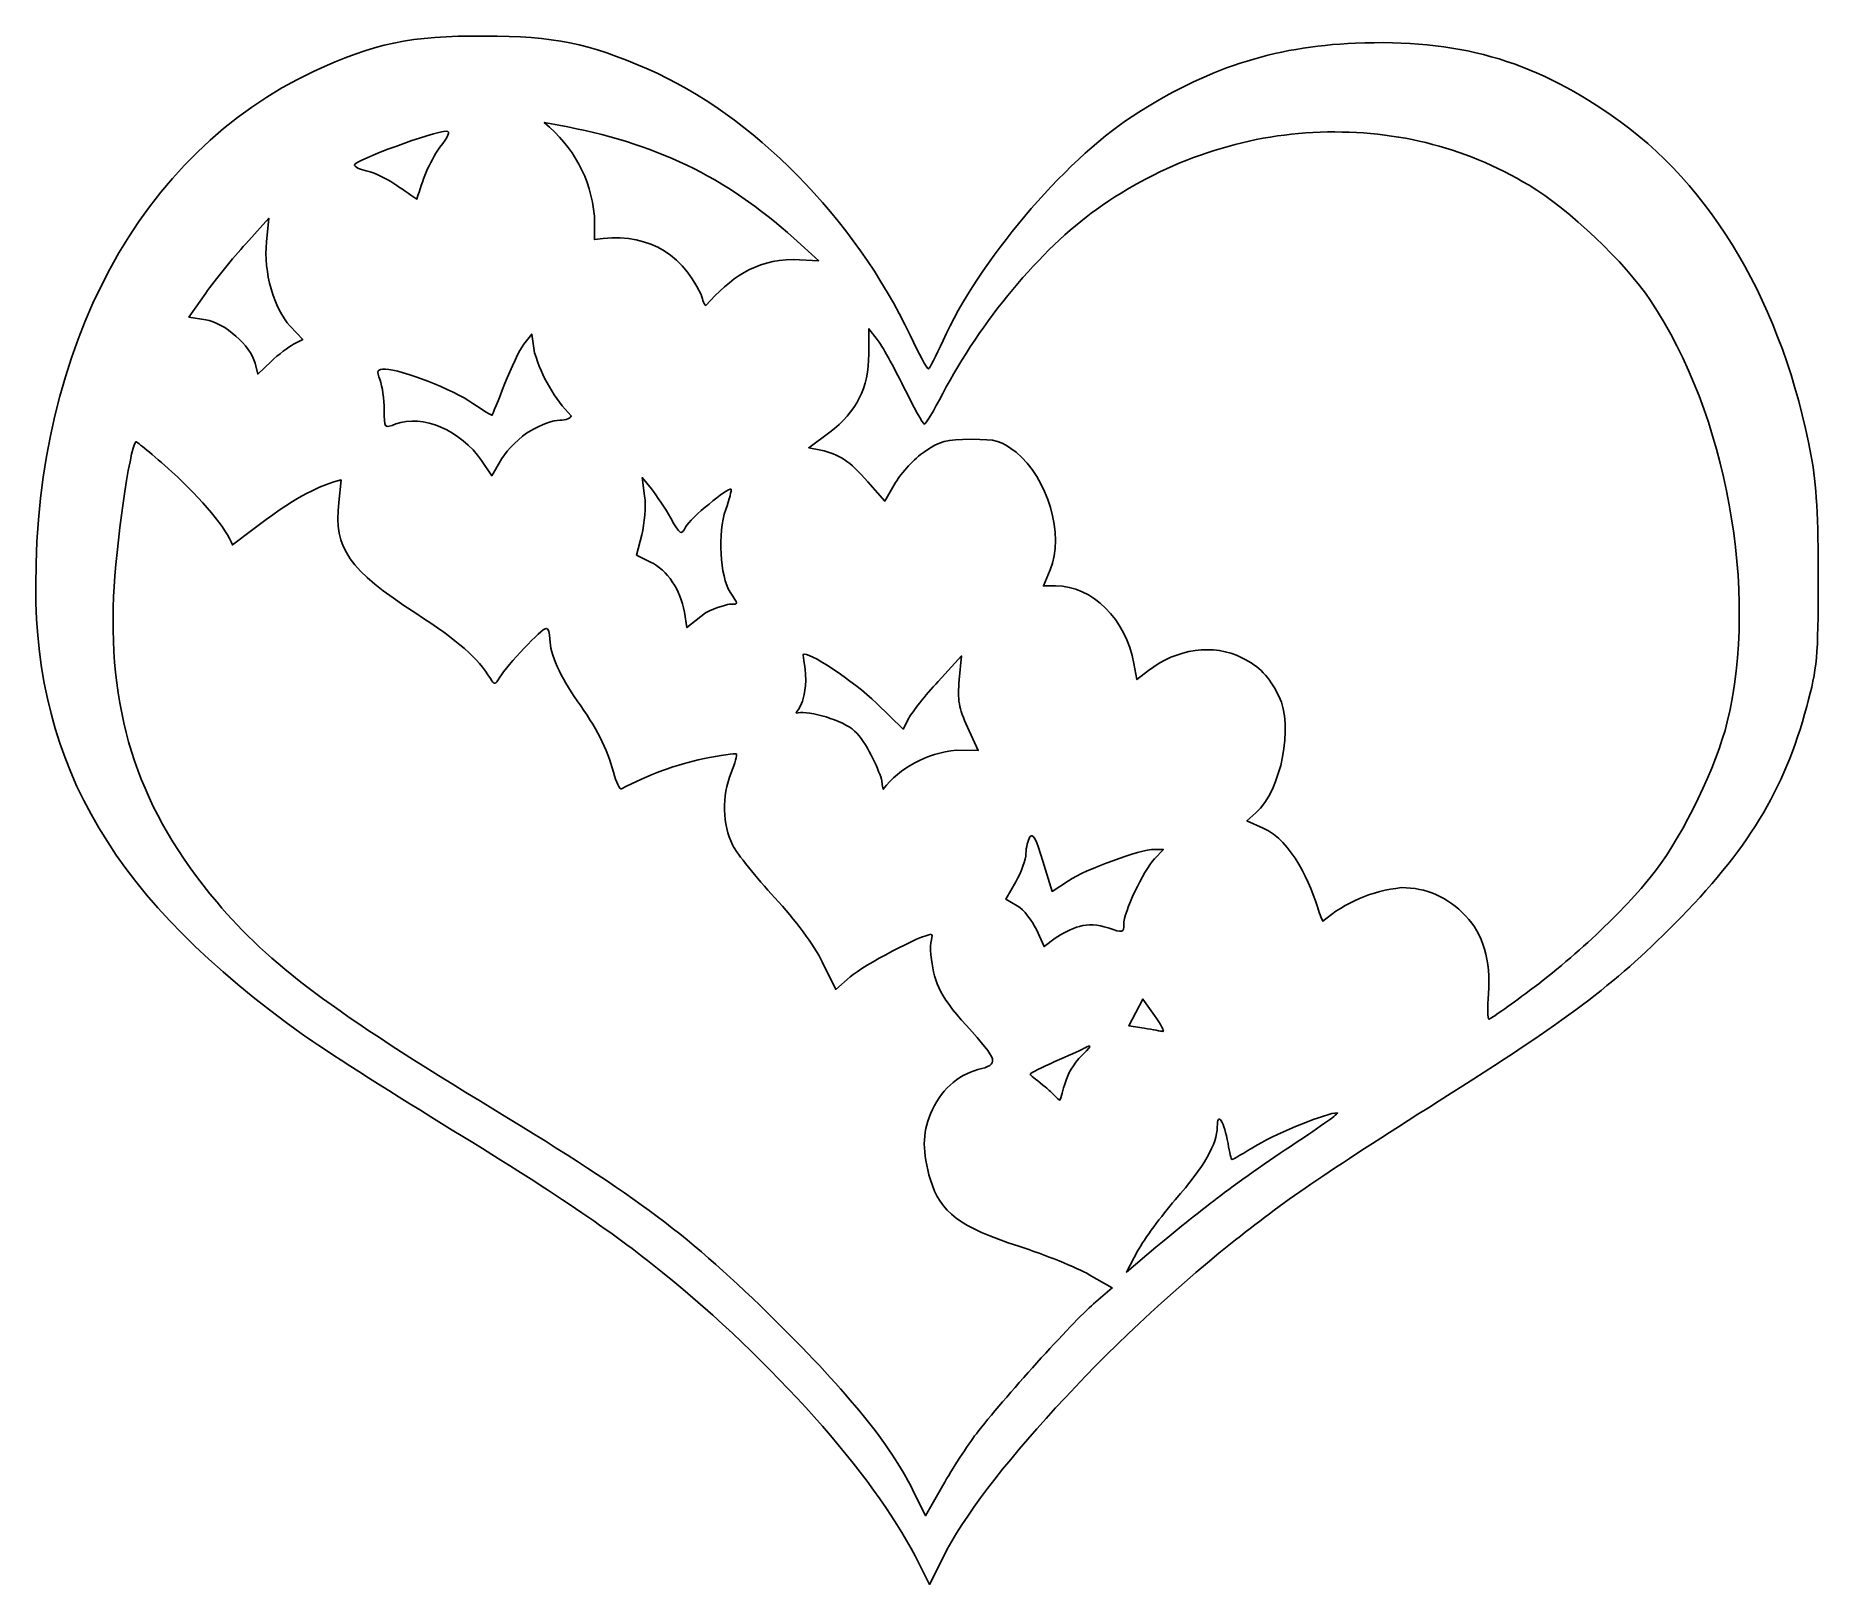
# Model space of a CAD drawing. Header units: centimetres. Extents: x -9.7 to 1.4, y 4.2 to 13.9.
import ezdxf

# ---------------------------------------------------------------- set-up
doc = ezdxf.new("R2010")
doc.units = ezdxf.units.CM
doc.header["$MEASUREMENT"] = 0
doc.layers.add('Layer 1', color=7, linetype='Continuous')

msp = doc.modelspace()

# ---------------------------------------------------------------- linework, layer by layer
at = {"layer": 'Layer 1'}
for points, knots in [([(-4.19397, 4.39468), (-4.44721, 4.89367), (-5.09101, 5.6169), (-5.76536, 6.15994), (-5.76536, 6.15994), (-6.10242, 6.43137), (-6.41419, 6.64163), (-7.14119, 7.0878), (-7.14119, 7.0878), (-7.49044, 7.30214), (-7.87739, 7.54981), (-8.00109, 7.63819), (-8.00109, 7.63819), (-9.17349, 8.47583), (-9.66809, 9.30578), (-9.66764, 10.43471), (-9.66764, 10.43471), (-9.66704, 11.92695), (-9.01593, 13.13274), (-7.93809, 13.63765), (-7.93809, 13.63765), (-7.56432, 13.81273), (-7.33376, 13.86065), (-6.87661, 13.85825), (-6.87661, 13.85825), (-6.43121, 13.85591), (-6.23604, 13.8164), (-5.85582, 13.65163), (-5.85582, 13.65163), (-5.20673, 13.37034), (-4.56809, 12.72191), (-4.22397, 11.99477), (-4.22397, 11.99477), (-4.1695, 11.87968), (-4.11899, 11.78552), (-4.11171, 11.78551), (-4.11171, 11.78551), (-4.10444, 11.78551), (-4.06299, 11.86491), (-4.01961, 11.96196), (-4.01961, 11.96196), (-3.80276, 12.44705), (-3.27061, 13.0778), (-2.84244, 13.35726), (-2.84244, 13.35726), (-2.38805, 13.65383), (-1.96513, 13.79276), (-1.45265, 13.81381), (-1.45265, 13.81381), (-0.81581, 13.83998), (-0.36333, 13.71267), (0.14042, 13.36557), (0.14042, 13.36557), (0.76936, 12.93223), (1.21032, 12.17993), (1.38533, 11.24169), (1.38533, 11.24169), (1.41773, 11.06796), (1.42953, 10.86046), (1.42896, 10.4744), (1.42896, 10.4744), (1.42823, 9.98566), (1.42279, 9.92528), (1.35769, 9.68404), (1.35769, 9.68404), (1.21667, 9.16147), (0.9873, 8.78466), (0.53299, 8.32918), (0.53299, 8.32918), (0.14497, 7.94016), (-0.11724, 7.74294), (-0.93084, 7.22822), (-0.93084, 7.22822), (-1.66559, 6.76338), (-1.89274, 6.60761), (-2.23028, 6.33715), (-2.23028, 6.33715), (-2.99579, 5.72376), (-3.77203, 4.87817), (-4.01753, 4.39024), (-4.01753, 4.39024), (-4.01753, 4.39024), (-4.10424, 4.21789), (-4.10424, 4.21789), (-4.10424, 4.21789), (-4.10424, 4.21789), (-4.19397, 4.39468), (-4.19397, 4.39468)], [0, 0, 0, 0, 0.04347826, 0.04347826, 0.04347826, 0.04347826, 0.08695652, 0.08695652, 0.08695652, 0.08695652, 0.13043478, 0.13043478, 0.13043478, 0.13043478, 0.17391304, 0.17391304, 0.17391304, 0.17391304, 0.2173913, 0.2173913, 0.2173913, 0.2173913, 0.26086957, 0.26086957, 0.26086957, 0.26086957, 0.30434783, 0.30434783, 0.30434783, 0.30434783, 0.34782609, 0.34782609, 0.34782609, 0.34782609, 0.39130435, 0.39130435, 0.39130435, 0.39130435, 0.43478261, 0.43478261, 0.43478261, 0.43478261, 0.47826087, 0.47826087, 0.47826087, 0.47826087, 0.52173913, 0.52173913, 0.52173913, 0.52173913, 0.56521739, 0.56521739, 0.56521739, 0.56521739, 0.60869565, 0.60869565, 0.60869565, 0.60869565, 0.65217391, 0.65217391, 0.65217391, 0.65217391, 0.69565217, 0.69565217, 0.69565217, 0.69565217, 0.73913043, 0.73913043, 0.73913043, 0.73913043, 0.7826087, 0.7826087, 0.7826087, 0.7826087, 0.82608696, 0.82608696, 0.82608696, 0.82608696, 0.86956522, 0.86956522, 0.86956522, 0.86956522, 0.91304348, 0.91304348, 0.91304348, 0.91304348, 1, 1, 1, 1]), ([(-4.95203, 12.46757), (-4.95203, 12.46757), (-4.7934, 12.45877), (-4.7934, 12.45877), (-4.7934, 12.45877), (-4.7934, 12.45877), (-4.94865, 12.59938), (-4.94865, 12.59938), (-4.94865, 12.59938), (-5.37112, 12.98202), (-5.81542, 13.19571), (-6.41123, 13.30282), (-6.41123, 13.30282), (-6.41123, 13.30282), (-6.50147, 13.31905), (-6.50147, 13.31905), (-6.50147, 13.31905), (-6.32029, 13.16573), (-6.21175, 12.97468), (-6.1899, 12.73659), (-6.1899, 12.73659), (-6.1899, 12.73659), (-6.18969, 12.59106), (-6.18969, 12.59106), (-6.18969, 12.59106), (-5.88954, 12.63864), (-5.66021, 12.52979), (-5.52526, 12.24867), (-5.52526, 12.24867), (-5.51591, 12.21143), (-5.50324, 12.18096), (-5.4971, 12.18096), (-5.4971, 12.18096), (-5.3385, 12.35237), (-5.19557, 12.46289), (-4.95203, 12.46757)], [0, 0, 0, 0, 0.1, 0.1, 0.1, 0.1, 0.2, 0.2, 0.2, 0.2, 0.3, 0.3, 0.3, 0.3, 0.4, 0.4, 0.4, 0.4, 0.5, 0.5, 0.5, 0.5, 0.6, 0.6, 0.6, 0.6, 0.7, 0.7, 0.7, 0.7, 0.8, 0.8, 0.8, 0.8, 1, 1, 1, 1]), ([(-7.15113, 13.16653), (-7.09954, 13.23167), (-7.08526, 13.26575), (-7.10954, 13.26575), (-7.10954, 13.26575), (-7.18969, 13.26575), (-7.68359, 13.08449), (-7.68359, 13.05508), (-7.68359, 13.05508), (-7.68359, 13.04362), (-7.65085, 13.02765), (-7.61083, 13.0196), (-7.61083, 13.0196), (-7.4693, 12.98116), (-7.39759, 12.9053), (-7.29435, 12.8429), (-7.29435, 12.8429), (-7.26095, 12.95825), (-7.22139, 13.06752), (-7.15113, 13.16653)], [0, 0, 0, 0, 0.16666667, 0.16666667, 0.16666667, 0.16666667, 0.33333333, 0.33333333, 0.33333333, 0.33333333, 0.5, 0.5, 0.5, 0.5, 0.66666667, 0.66666667, 0.66666667, 0.66666667, 1, 1, 1, 1]), ([(-0.36786, 7.91493), (-0.06647, 8.14), (0.2463, 8.43765), (0.41575, 8.66065), (0.41575, 8.66065), (0.59416, 8.89544), (0.79626, 9.31486), (0.86262, 9.58804), (0.86262, 9.58804), (1.05933, 10.39789), (0.8576, 11.50658), (0.38543, 12.21066), (0.38543, 12.21066), (0.22485, 12.45011), (-0.12344, 12.78073), (-0.37101, 12.92872), (-0.37101, 12.92872), (-0.78071, 13.17363), (-1.22648, 13.28255), (-1.71723, 13.25767), (-1.71723, 13.25767), (-2.18933, 13.23373), (-2.66341, 13.06525), (-3.0637, 12.77915), (-3.0637, 12.77915), (-3.4106, 12.53121), (-3.78857, 12.07843), (-4.02134, 11.63195), (-4.02134, 11.63195), (-4.07634, 11.52645), (-4.12811, 11.44098), (-4.13637, 11.44203), (-4.13637, 11.44203), (-4.14464, 11.44308), (-4.20231, 11.54725), (-4.26454, 11.67354), (-4.26454, 11.67354), (-4.32676, 11.79982), (-4.40091, 11.93291), (-4.42931, 11.96929), (-4.42931, 11.96929), (-4.42931, 11.96929), (-4.48095, 12.03544), (-4.48095, 12.03544), (-4.48095, 12.03544), (-4.48095, 12.03544), (-4.48154, 11.87843), (-4.48154, 11.87843), (-4.48154, 11.87843), (-4.48233, 11.66733), (-4.55766, 11.51669), (-4.72486, 11.39187), (-4.72486, 11.39187), (-4.72486, 11.39187), (-4.85514, 11.29461), (-4.85514, 11.29461), (-4.85514, 11.29461), (-4.85514, 11.29461), (-4.78108, 11.27936), (-4.78108, 11.27936), (-4.78108, 11.27936), (-4.66596, 11.25565), (-4.60199, 11.21283), (-4.48765, 11.08293), (-4.48765, 11.08293), (-4.48765, 11.08293), (-4.38194, 10.96283), (-4.38194, 10.96283), (-4.38194, 10.96283), (-4.38194, 10.96283), (-4.31464, 11.07766), (-4.31464, 11.07766), (-4.31464, 11.07766), (-4.27763, 11.14081), (-4.19701, 11.22737), (-4.13549, 11.27), (-4.13549, 11.27), (-4.03882, 11.337), (-3.99941, 11.34752), (-3.84523, 11.34752), (-3.84523, 11.34752), (-3.6862, 11.34752), (-3.65579, 11.33876), (-3.56516, 11.2668), (-3.56516, 11.2668), (-3.36653, 11.10909), (-3.26278, 10.75029), (-3.35322, 10.53384), (-3.35322, 10.53384), (-3.35322, 10.53384), (-3.39464, 10.43471), (-3.39464, 10.43471), (-3.39464, 10.43471), (-3.39464, 10.43471), (-3.31833, 10.43471), (-3.31833, 10.43471), (-3.31833, 10.43471), (-3.08989, 10.43471), (-2.88087, 10.22737), (-2.8307, 9.95099), (-2.8307, 9.95099), (-2.8307, 9.95099), (-2.81254, 9.85092), (-2.81254, 9.85092), (-2.81254, 9.85092), (-2.81254, 9.85092), (-2.74113, 9.9071), (-2.74113, 9.9071), (-2.74113, 9.9071), (-2.56729, 10.04386), (-2.33296, 10.07634), (-2.15936, 9.98773), (-2.15936, 9.98773), (-2.0457, 9.92973), (-1.99308, 9.87512), (-1.92892, 9.74859), (-1.92892, 9.74859), (-1.83513, 9.56363), (-1.91348, 9.16471), (-2.07171, 9.02161), (-2.07171, 9.02161), (-2.07171, 9.02161), (-2.12754, 8.97111), (-2.12754, 8.97111), (-2.12754, 8.97111), (-2.12754, 8.97111), (-2.02675, 8.92598), (-2.02675, 8.92598), (-2.02675, 8.92598), (-1.84561, 8.84489), (-1.73369, 8.58696), (-1.67755, 8.40096), (-1.67755, 8.40096), (-1.67269, 8.38488), (-1.65562, 8.34712), (-1.65481, 8.34679), (-1.65481, 8.34679), (-1.51583, 8.46578), (-1.3504, 8.53542), (-1.16561, 8.55591), (-1.16561, 8.55591), (-1.01134, 8.55622), (-0.88124, 8.49878), (-0.7649, 8.37899), (-0.7649, 8.37899), (-0.65747, 8.26838), (-0.60929, 8.10269), (-0.62428, 7.89544), (-0.62428, 7.89544), (-0.63063, 7.80773), (-0.62911, 7.73622), (-0.6209, 7.73653), (-0.6209, 7.73653), (-0.6127, 7.73685), (-0.49883, 7.81713), (-0.36786, 7.91493)], [0, 0, 0, 0, 0.025, 0.025, 0.025, 0.025, 0.05, 0.05, 0.05, 0.05, 0.075, 0.075, 0.075, 0.075, 0.1, 0.1, 0.1, 0.1, 0.125, 0.125, 0.125, 0.125, 0.15, 0.15, 0.15, 0.15, 0.175, 0.175, 0.175, 0.175, 0.2, 0.2, 0.2, 0.2, 0.225, 0.225, 0.225, 0.225, 0.25, 0.25, 0.25, 0.25, 0.275, 0.275, 0.275, 0.275, 0.3, 0.3, 0.3, 0.3, 0.325, 0.325, 0.325, 0.325, 0.35, 0.35, 0.35, 0.35, 0.375, 0.375, 0.375, 0.375, 0.4, 0.4, 0.4, 0.4, 0.425, 0.425, 0.425, 0.425, 0.45, 0.45, 0.45, 0.45, 0.475, 0.475, 0.475, 0.475, 0.5, 0.5, 0.5, 0.5, 0.525, 0.525, 0.525, 0.525, 0.55, 0.55, 0.55, 0.55, 0.575, 0.575, 0.575, 0.575, 0.6, 0.6, 0.6, 0.6, 0.625, 0.625, 0.625, 0.625, 0.65, 0.65, 0.65, 0.65, 0.675, 0.675, 0.675, 0.675, 0.7, 0.7, 0.7, 0.7, 0.725, 0.725, 0.725, 0.725, 0.75, 0.75, 0.75, 0.75, 0.775, 0.775, 0.775, 0.775, 0.8, 0.8, 0.8, 0.8, 0.825, 0.825, 0.825, 0.825, 0.85, 0.85, 0.85, 0.85, 0.875, 0.875, 0.875, 0.875, 0.9, 0.9, 0.9, 0.9, 0.925, 0.925, 0.925, 0.925, 0.95, 0.95, 0.95, 0.95, 1, 1, 1, 1]), ([(-8.06294, 11.93935), (-8.06294, 11.93935), (-8.00573, 11.96867), (-8.00573, 11.96867), (-8.00573, 11.96867), (-8.00573, 11.96867), (-8.08289, 12.05127), (-8.08289, 12.05127), (-8.08289, 12.05127), (-8.18619, 12.16185), (-8.24974, 12.38663), (-8.23122, 12.57585), (-8.23122, 12.57585), (-8.23122, 12.57585), (-8.21678, 12.72336), (-8.21678, 12.72336), (-8.21678, 12.72336), (-8.21678, 12.72336), (-8.36067, 12.56461), (-8.36067, 12.56461), (-8.36067, 12.56461), (-8.43981, 12.47729), (-8.55173, 12.33887), (-8.6094, 12.257), (-8.6094, 12.257), (-8.6094, 12.257), (-8.71424, 12.10815), (-8.71424, 12.10815), (-8.71424, 12.10815), (-8.71424, 12.10815), (-8.60969, 12.09144), (-8.60969, 12.09144), (-8.60969, 12.09144), (-8.49076, 12.07242), (-8.32992, 11.93105), (-8.30238, 11.82133), (-8.30238, 11.82133), (-8.30238, 11.82133), (-8.28542, 11.75375), (-8.28542, 11.75375), (-8.28542, 11.75375), (-8.28542, 11.75375), (-8.20278, 11.83189), (-8.20278, 11.83189), (-8.20278, 11.83189), (-8.15734, 11.87486), (-8.09441, 11.92322), (-8.06294, 11.93935)], [0, 0, 0, 0, 0.07692308, 0.07692308, 0.07692308, 0.07692308, 0.15384615, 0.15384615, 0.15384615, 0.15384615, 0.23076923, 0.23076923, 0.23076923, 0.23076923, 0.30769231, 0.30769231, 0.30769231, 0.30769231, 0.38461538, 0.38461538, 0.38461538, 0.38461538, 0.46153846, 0.46153846, 0.46153846, 0.46153846, 0.53846154, 0.53846154, 0.53846154, 0.53846154, 0.61538462, 0.61538462, 0.61538462, 0.61538462, 0.69230769, 0.69230769, 0.69230769, 0.69230769, 0.76923077, 0.76923077, 0.76923077, 0.76923077, 0.84615385, 0.84615385, 0.84615385, 0.84615385, 1, 1, 1, 1]), ([(-6.58857, 11.40008), (-6.52615, 11.43666), (-6.44339, 11.46659), (-6.40465, 11.46659), (-6.40465, 11.46659), (-6.36591, 11.46659), (-6.33421, 11.47849), (-6.33421, 11.49304), (-6.33421, 11.49304), (-6.43764, 11.59938), (-6.51693, 11.73597), (-6.56208, 11.88672), (-6.56208, 11.88672), (-6.56208, 11.88672), (-6.58019, 12.00258), (-6.58019, 12.00258), (-6.58019, 12.00258), (-6.58019, 12.00258), (-6.62869, 11.93963), (-6.62869, 11.93963), (-6.62869, 11.93963), (-6.65536, 11.90501), (-6.70947, 11.79335), (-6.74893, 11.69148), (-6.74893, 11.69148), (-6.78839, 11.58962), (-6.82302, 11.50262), (-6.82589, 11.49815), (-6.82589, 11.49815), (-6.82876, 11.49369), (-6.88302, 11.52658), (-6.94646, 11.57124), (-6.94646, 11.57124), (-7.06774, 11.65661), (-7.39092, 11.78258), (-7.49111, 11.78353), (-7.49111, 11.78353), (-7.54343, 11.78402), (-7.54711, 11.77653), (-7.52418, 11.71622), (-7.52418, 11.71622), (-7.50999, 11.67889), (-7.49838, 11.59584), (-7.49838, 11.53166), (-7.49838, 11.53166), (-7.49838, 11.41524), (-7.49821, 11.41504), (-7.42562, 11.44289), (-7.42562, 11.44289), (-7.26151, 11.50583), (-7.01924, 11.40218), (-6.89244, 11.21478), (-6.89244, 11.21478), (-6.89244, 11.21478), (-6.8289, 11.12087), (-6.8289, 11.12087), (-6.8289, 11.12087), (-6.8289, 11.12087), (-6.76548, 11.22722), (-6.76548, 11.22722), (-6.76548, 11.22722), (-6.7306, 11.28571), (-6.65099, 11.3635), (-6.58857, 11.40008)], [0, 0, 0, 0, 0.05882353, 0.05882353, 0.05882353, 0.05882353, 0.11764706, 0.11764706, 0.11764706, 0.11764706, 0.17647059, 0.17647059, 0.17647059, 0.17647059, 0.23529412, 0.23529412, 0.23529412, 0.23529412, 0.29411765, 0.29411765, 0.29411765, 0.29411765, 0.35294118, 0.35294118, 0.35294118, 0.35294118, 0.41176471, 0.41176471, 0.41176471, 0.41176471, 0.47058824, 0.47058824, 0.47058824, 0.47058824, 0.52941176, 0.52941176, 0.52941176, 0.52941176, 0.58823529, 0.58823529, 0.58823529, 0.58823529, 0.64705882, 0.64705882, 0.64705882, 0.64705882, 0.70588235, 0.70588235, 0.70588235, 0.70588235, 0.76470588, 0.76470588, 0.76470588, 0.76470588, 0.82352941, 0.82352941, 0.82352941, 0.82352941, 0.88235294, 0.88235294, 0.88235294, 0.88235294, 1, 1, 1, 1]), ([(-3.81179, 5.15602), (-3.65207, 5.36512), (-3.21014, 5.85471), (-3.08254, 5.96394), (-3.08254, 5.96394), (-3.08254, 5.96394), (-2.96617, 6.06354), (-2.96617, 6.06354), (-2.96617, 6.06354), (-2.96617, 6.06354), (-3.10899, 6.1457), (-3.10899, 6.1457), (-3.10899, 6.1457), (-3.18755, 6.19089), (-3.38511, 6.27081), (-3.54802, 6.32329), (-3.54802, 6.32329), (-3.91284, 6.44082), (-4.03794, 6.53492), (-4.09793, 6.73693), (-4.09793, 6.73693), (-4.14909, 6.90921), (-4.14885, 7.02417), (-4.09708, 7.14811), (-4.09708, 7.14811), (-4.03753, 7.29066), (-3.93051, 7.39023), (-3.80206, 7.42258), (-3.80206, 7.42258), (-3.66812, 7.4563), (-3.67297, 7.47475), (-3.87425, 7.697), (-3.87425, 7.697), (-4.05351, 7.89495), (-4.07751, 7.98195), (-4.09539, 8.13722), (-4.09539, 8.13722), (-4.10465, 8.21764), (-4.07735, 8.26513), (-4.09298, 8.26513), (-4.09298, 8.26513), (-4.14938, 8.26513), (-4.5141, 8.07346), (-4.59818, 7.99964), (-4.59818, 7.99964), (-4.59818, 7.99964), (-4.68684, 7.92179), (-4.68684, 7.92179), (-4.68684, 7.92179), (-4.68684, 7.92179), (-4.77135, 8.09346), (-4.77135, 8.09346), (-4.77135, 8.09346), (-4.82299, 8.19835), (-4.93788, 8.35366), (-5.06671, 8.49271), (-5.06671, 8.49271), (-5.18267, 8.61788), (-5.30098, 8.76623), (-5.32963, 8.82238), (-5.32963, 8.82238), (-5.39304, 8.94668), (-5.39668, 9.12624), (-5.33871, 9.27111), (-5.33871, 9.27111), (-5.31506, 9.33021), (-5.30022, 9.38308), (-5.30574, 9.3886), (-5.30574, 9.3886), (-5.31125, 9.39411), (-5.40496, 9.38027), (-5.51398, 9.35784), (-5.51398, 9.35784), (-5.67416, 9.32488), (-5.85754, 9.2574), (-6.02185, 9.17095), (-6.02185, 9.17095), (-6.03195, 9.16564), (-6.05402, 9.21259), (-6.07091, 9.2753), (-6.07091, 9.2753), (-6.10947, 9.4185), (-6.17988, 9.55724), (-6.29605, 9.71894), (-6.29605, 9.71894), (-6.40344, 9.86842), (-6.4665, 10.01056), (-6.4665, 10.10313), (-6.4665, 10.10313), (-6.4665, 10.13998), (-6.47678, 10.17013), (-6.48934, 10.17013), (-6.48934, 10.17013), (-6.51635, 10.17013), (-6.73408, 9.94131), (-6.77915, 9.86556), (-6.77915, 9.86556), (-6.808, 9.81708), (-6.81259, 9.81647), (-6.83745, 9.85785), (-6.83745, 9.85785), (-6.91382, 9.9849), (-7.03591, 10.09187), (-7.30098, 10.26396), (-7.30098, 10.26396), (-7.72081, 10.53655), (-7.81116, 10.66624), (-7.78148, 10.95375), (-7.78148, 10.95375), (-7.78148, 10.95375), (-7.76693, 11.09476), (-7.76693, 11.09476), (-7.76693, 11.09476), (-8.01087, 11.03125), (-8.2129, 10.86164), (-8.44315, 10.69025), (-8.44315, 10.69025), (-8.47605, 10.78612), (-8.63249, 10.97469), (-8.82084, 11.14551), (-8.82084, 11.14551), (-8.93902, 11.25268), (-9.04004, 11.33603), (-9.04534, 11.33072), (-9.04534, 11.33072), (-9.0822, 11.29379), (-9.17086, 10.6749), (-9.18317, 10.36856), (-9.18317, 10.36856), (-9.21369, 9.60903), (-9.01981, 9.03601), (-8.53898, 8.46466), (-8.53898, 8.46466), (-8.2134, 8.0778), (-7.82439, 7.78685), (-6.80576, 7.1684), (-6.80576, 7.1684), (-5.91398, 6.62696), (-5.59659, 6.38854), (-5.06057, 5.85742), (-5.06057, 5.85742), (-4.60534, 5.40635), (-4.34905, 5.09025), (-4.20955, 4.80784), (-4.20955, 4.80784), (-4.20955, 4.80784), (-4.12892, 4.64461), (-4.12892, 4.64461), (-4.12892, 4.64461), (-4.12892, 4.64461), (-4.02079, 4.8343), (-4.02079, 4.8343), (-4.02079, 4.8343), (-3.96132, 4.93862), (-3.86727, 5.0834), (-3.81179, 5.15602)], [0, 0, 0, 0, 0.025, 0.025, 0.025, 0.025, 0.05, 0.05, 0.05, 0.05, 0.075, 0.075, 0.075, 0.075, 0.1, 0.1, 0.1, 0.1, 0.125, 0.125, 0.125, 0.125, 0.15, 0.15, 0.15, 0.15, 0.175, 0.175, 0.175, 0.175, 0.2, 0.2, 0.2, 0.2, 0.225, 0.225, 0.225, 0.225, 0.25, 0.25, 0.25, 0.25, 0.275, 0.275, 0.275, 0.275, 0.3, 0.3, 0.3, 0.3, 0.325, 0.325, 0.325, 0.325, 0.35, 0.35, 0.35, 0.35, 0.375, 0.375, 0.375, 0.375, 0.4, 0.4, 0.4, 0.4, 0.425, 0.425, 0.425, 0.425, 0.45, 0.45, 0.45, 0.45, 0.475, 0.475, 0.475, 0.475, 0.5, 0.5, 0.5, 0.5, 0.525, 0.525, 0.525, 0.525, 0.55, 0.55, 0.55, 0.55, 0.575, 0.575, 0.575, 0.575, 0.6, 0.6, 0.6, 0.6, 0.625, 0.625, 0.625, 0.625, 0.65, 0.65, 0.65, 0.65, 0.675, 0.675, 0.675, 0.675, 0.7, 0.7, 0.7, 0.7, 0.725, 0.725, 0.725, 0.725, 0.75, 0.75, 0.75, 0.75, 0.775, 0.775, 0.775, 0.775, 0.8, 0.8, 0.8, 0.8, 0.825, 0.825, 0.825, 0.825, 0.85, 0.85, 0.85, 0.85, 0.875, 0.875, 0.875, 0.875, 0.9, 0.9, 0.9, 0.9, 0.925, 0.925, 0.925, 0.925, 0.95, 0.95, 0.95, 0.95, 1, 1, 1, 1]), ([(-5.33808, 10.32132), (-5.292, 10.32132), (-5.29306, 10.31658), (-5.34507, 10.39596), (-5.34507, 10.39596), (-5.40777, 10.49166), (-5.42233, 10.76646), (-5.3723, 10.90993), (-5.3723, 10.90993), (-5.34966, 10.97484), (-5.3347, 11.03152), (-5.33905, 11.03587), (-5.33905, 11.03587), (-5.35523, 11.05205), (-5.59352, 10.85431), (-5.62202, 10.80105), (-5.62202, 10.80105), (-5.65005, 10.74867), (-5.65495, 10.75161), (-5.71457, 10.85658), (-5.71457, 10.85658), (-5.7492, 10.91754), (-5.8032, 10.99936), (-5.83458, 11.0384), (-5.83458, 11.0384), (-5.83458, 11.0384), (-5.89164, 11.1094), (-5.89164, 11.1094), (-5.89164, 11.1094), (-5.89164, 11.1094), (-5.87697, 10.99435), (-5.87697, 10.99435), (-5.87697, 10.99435), (-5.8689, 10.93108), (-5.87712, 10.82217), (-5.89524, 10.75233), (-5.89524, 10.75233), (-5.89524, 10.75233), (-5.92818, 10.62535), (-5.92818, 10.62535), (-5.92818, 10.62535), (-5.92818, 10.62535), (-5.83997, 10.58329), (-5.83997, 10.58329), (-5.83997, 10.58329), (-5.73692, 10.53415), (-5.65222, 10.40861), (-5.62973, 10.27169), (-5.62973, 10.27169), (-5.62973, 10.27169), (-5.61382, 10.17481), (-5.61382, 10.17481), (-5.61382, 10.17481), (-5.61382, 10.17481), (-5.49855, 10.26696), (-5.49855, 10.26696), (-5.49855, 10.26696), (-5.43255, 10.30206), (-5.35774, 10.32132), (-5.33808, 10.32132)], [0, 0, 0, 0, 0.0625, 0.0625, 0.0625, 0.0625, 0.125, 0.125, 0.125, 0.125, 0.1875, 0.1875, 0.1875, 0.1875, 0.25, 0.25, 0.25, 0.25, 0.3125, 0.3125, 0.3125, 0.3125, 0.375, 0.375, 0.375, 0.375, 0.4375, 0.4375, 0.4375, 0.4375, 0.5, 0.5, 0.5, 0.5, 0.5625, 0.5625, 0.5625, 0.5625, 0.625, 0.625, 0.625, 0.625, 0.6875, 0.6875, 0.6875, 0.6875, 0.75, 0.75, 0.75, 0.75, 0.8125, 0.8125, 0.8125, 0.8125, 0.875, 0.875, 0.875, 0.875, 1, 1, 1, 1]), ([(-3.93628, 9.41152), (-3.93628, 9.41152), (-3.80053, 9.41024), (-3.80053, 9.41024), (-3.80053, 9.41024), (-3.80053, 9.41024), (-3.8669, 9.5552), (-3.8669, 9.5552), (-3.8669, 9.5552), (-3.92168, 9.67486), (-3.93071, 9.72617), (-3.91864, 9.84915), (-3.91864, 9.84915), (-3.91864, 9.84915), (-3.90403, 9.99815), (-3.90403, 9.99815), (-3.90403, 9.99815), (-3.90403, 9.99815), (-4.05004, 9.8394), (-4.05004, 9.8394), (-4.05004, 9.8394), (-4.13035, 9.75209), (-4.21216, 9.64974), (-4.23183, 9.61197), (-4.23183, 9.61197), (-4.23183, 9.61197), (-4.2676, 9.54329), (-4.2676, 9.54329), (-4.2676, 9.54329), (-4.2676, 9.54329), (-4.4344, 9.70457), (-4.4344, 9.70457), (-4.4344, 9.70457), (-4.5781, 9.84353), (-4.86688, 10.03533), (-4.89033, 10.00739), (-4.89033, 10.00739), (-4.89459, 10.0023), (-4.86737, 9.90911), (-4.87604, 9.81185), (-4.87604, 9.81185), (-4.89014, 9.65371), (-4.96256, 9.63593), (-4.92164, 9.64381), (-4.92164, 9.64381), (-4.85223, 9.65718), (-4.64406, 9.6002), (-4.56965, 9.53077), (-4.56965, 9.53077), (-4.49614, 9.46217), (-4.4252, 9.30085), (-4.40275, 9.23191), (-4.40275, 9.23191), (-4.40225, 9.23035), (-4.39344, 9.16689), (-4.39203, 9.16867), (-4.39203, 9.16867), (-4.28649, 9.30146), (-4.1249, 9.3938), (-3.93628, 9.41152)], [0, 0, 0, 0, 0.0625, 0.0625, 0.0625, 0.0625, 0.125, 0.125, 0.125, 0.125, 0.1875, 0.1875, 0.1875, 0.1875, 0.25, 0.25, 0.25, 0.25, 0.3125, 0.3125, 0.3125, 0.3125, 0.375, 0.375, 0.375, 0.375, 0.4375, 0.4375, 0.4375, 0.4375, 0.5, 0.5, 0.5, 0.5, 0.5625, 0.5625, 0.5625, 0.5625, 0.625, 0.625, 0.625, 0.625, 0.6875, 0.6875, 0.6875, 0.6875, 0.75, 0.75, 0.75, 0.75, 0.8125, 0.8125, 0.8125, 0.8125, 0.875, 0.875, 0.875, 0.875, 1, 1, 1, 1]), ([(-3.17041, 8.31489), (-3.11623, 8.33039), (-3.05648, 8.327), (-2.99181, 8.30477), (-2.99181, 8.30477), (-2.89984, 8.27315), (-2.89462, 8.27438), (-2.89437, 8.32778), (-2.89437, 8.32778), (-2.89403, 8.40276), (-2.7731, 8.66), (-2.70306, 8.73476), (-2.70306, 8.73476), (-2.70306, 8.73476), (-2.64728, 8.79429), (-2.64728, 8.79429), (-2.64728, 8.79429), (-2.64728, 8.79429), (-2.70227, 8.79429), (-2.70227, 8.79429), (-2.70227, 8.79429), (-2.79136, 8.79429), (-3.12991, 8.67092), (-3.23909, 8.59866), (-3.23909, 8.59866), (-3.23909, 8.59866), (-3.33994, 8.53192), (-3.33994, 8.53192), (-3.33994, 8.53192), (-3.33994, 8.53192), (-3.39727, 8.72068), (-3.39727, 8.72068), (-3.39727, 8.72068), (-3.43851, 8.85643), (-3.46131, 8.89884), (-3.47848, 8.87171), (-3.47848, 8.87171), (-3.49162, 8.85096), (-3.50269, 8.80422), (-3.50308, 8.76784), (-3.50308, 8.76784), (-3.50348, 8.73145), (-3.53182, 8.6527), (-3.56606, 8.59283), (-3.56606, 8.59283), (-3.56606, 8.59283), (-3.62831, 8.48398), (-3.62831, 8.48398), (-3.62831, 8.48398), (-3.62831, 8.48398), (-3.55707, 8.4419), (-3.55707, 8.4419), (-3.55707, 8.4419), (-3.51789, 8.41875), (-3.46444, 8.35238), (-3.4383, 8.29442), (-3.4383, 8.29442), (-3.4383, 8.29442), (-3.39077, 8.18902), (-3.39077, 8.18902), (-3.39077, 8.18902), (-3.39077, 8.18902), (-3.3213, 8.24031), (-3.3213, 8.24031), (-3.3213, 8.24031), (-3.28308, 8.26852), (-3.21518, 8.30208), (-3.17041, 8.31489)], [0, 0, 0, 0, 0.05555556, 0.05555556, 0.05555556, 0.05555556, 0.11111111, 0.11111111, 0.11111111, 0.11111111, 0.16666667, 0.16666667, 0.16666667, 0.16666667, 0.22222222, 0.22222222, 0.22222222, 0.22222222, 0.27777778, 0.27777778, 0.27777778, 0.27777778, 0.33333333, 0.33333333, 0.33333333, 0.33333333, 0.38888889, 0.38888889, 0.38888889, 0.38888889, 0.44444444, 0.44444444, 0.44444444, 0.44444444, 0.5, 0.5, 0.5, 0.5, 0.55555556, 0.55555556, 0.55555556, 0.55555556, 0.61111111, 0.61111111, 0.61111111, 0.61111111, 0.66666667, 0.66666667, 0.66666667, 0.66666667, 0.72222222, 0.72222222, 0.72222222, 0.72222222, 0.77777778, 0.77777778, 0.77777778, 0.77777778, 0.83333333, 0.83333333, 0.83333333, 0.83333333, 0.88888889, 0.88888889, 0.88888889, 0.88888889, 1, 1, 1, 1]), ([(-2.70306, 7.75946), (-2.70306, 7.75946), (-2.77557, 7.86234), (-2.77557, 7.86234), (-2.77557, 7.86234), (-2.77557, 7.86234), (-2.81961, 7.7793), (-2.81961, 7.7793), (-2.81961, 7.7793), (-2.81961, 7.7793), (-2.86365, 7.69627), (-2.86365, 7.69627), (-2.86365, 7.69627), (-2.86365, 7.69627), (-2.76669, 7.68018), (-2.76669, 7.68018), (-2.76669, 7.68018), (-2.71336, 7.67133), (-2.66092, 7.6624), (-2.65014, 7.66034), (-2.65014, 7.66034), (-2.63937, 7.65827), (-2.66318, 7.70288), (-2.70306, 7.75946)], [0, 0, 0, 0, 0.14285714, 0.14285714, 0.14285714, 0.14285714, 0.28571429, 0.28571429, 0.28571429, 0.28571429, 0.42857143, 0.42857143, 0.42857143, 0.42857143, 0.57142857, 0.57142857, 0.57142857, 0.57142857, 0.71428571, 0.71428571, 0.71428571, 0.71428571, 1, 1, 1, 1]), ([(-3.12688, 7.53988), (-3.07148, 7.59505), (-3.14007, 7.5566), (-3.15082, 7.55075), (-3.15082, 7.55075), (-3.17903, 7.53542), (-3.47671, 7.41032), (-3.47664, 7.395), (-3.47664, 7.395), (-3.47659, 7.38608), (-3.44445, 7.36559), (-3.39734, 7.32586), (-3.39734, 7.32586), (-3.35728, 7.29208), (-3.35851, 7.29762), (-3.31804, 7.2531), (-3.31804, 7.2531), (-3.31629, 7.25117), (-3.29221, 7.23086), (-3.2915, 7.23325), (-3.2915, 7.23325), (-3.2625, 7.30321), (-3.2678, 7.40981), (-3.12688, 7.53988)], [0, 0, 0, 0, 0.14285714, 0.14285714, 0.14285714, 0.14285714, 0.28571429, 0.28571429, 0.28571429, 0.28571429, 0.42857143, 0.42857143, 0.42857143, 0.42857143, 0.57142857, 0.57142857, 0.57142857, 0.57142857, 0.71428571, 0.71428571, 0.71428571, 0.71428571, 1, 1, 1, 1]), ([(-2.31255, 6.62316), (-2.20341, 6.70705), (-1.98498, 6.86079), (-1.82716, 6.96479), (-1.82716, 6.96479), (-1.66933, 7.06879), (-1.55094, 7.15388), (-1.56405, 7.15388), (-1.56405, 7.15388), (-1.63041, 7.15388), (-1.92903, 7.03391), (-2.06206, 6.9538), (-2.06206, 6.9538), (-2.14515, 6.90377), (-2.21659, 6.86284), (-2.22082, 6.86284), (-2.22082, 6.86284), (-2.22506, 6.86284), (-2.2361, 6.90773), (-2.24537, 6.9626), (-2.24537, 6.9626), (-2.2684, 7.09889), (-2.31159, 7.16632), (-2.31214, 7.06683), (-2.31214, 7.06683), (-2.31273, 6.95954), (-2.39222, 6.82142), (-2.57358, 6.61259), (-2.57358, 6.61259), (-2.66152, 6.51133), (-2.76602, 6.36866), (-2.80582, 6.29555), (-2.80582, 6.29555), (-2.80582, 6.29555), (-2.87817, 6.16261), (-2.87817, 6.16261), (-2.87817, 6.16261), (-2.87817, 6.16261), (-2.69458, 6.31662), (-2.69458, 6.31662), (-2.69458, 6.31662), (-2.5936, 6.40132), (-2.42169, 6.53927), (-2.31255, 6.62316)], [0, 0, 0, 0, 0.08333333, 0.08333333, 0.08333333, 0.08333333, 0.16666667, 0.16666667, 0.16666667, 0.16666667, 0.25, 0.25, 0.25, 0.25, 0.33333333, 0.33333333, 0.33333333, 0.33333333, 0.41666667, 0.41666667, 0.41666667, 0.41666667, 0.5, 0.5, 0.5, 0.5, 0.58333333, 0.58333333, 0.58333333, 0.58333333, 0.66666667, 0.66666667, 0.66666667, 0.66666667, 0.75, 0.75, 0.75, 0.75, 0.83333333, 0.83333333, 0.83333333, 0.83333333, 1, 1, 1, 1])]:
    msp.add_open_spline(points, degree=3, knots=knots, dxfattribs=at)

doc.saveas('drawing.dxf')
